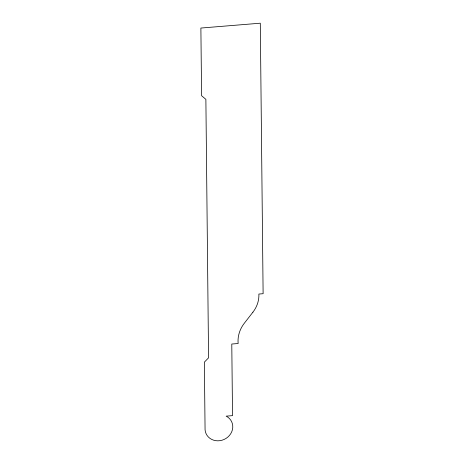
<?xml version="1.0" encoding="UTF-8"?>
<svg xmlns="http://www.w3.org/2000/svg" width="464" height="464" viewBox="0 0 464 464"><rect width="100%" height="100%" fill="white"/><g stroke="black" fill="none" stroke-linecap="round" stroke-linejoin="round"><path stroke-width="0.7" d="M252.915 312.185L244.337 323.211A30.717 27.84 -25.8 0 0 238.148 343.511L231.785 344.033L232.528 415.634L226.165 416.156A14.111 12.789 -25.8 0 1 226.154 438.335A14.111 12.789 -25.8 0 1 205.071 429.821L204.363 362.152L208.568 357.831L205.877 99.348L201.591 95.712L200.883 28.049L260.298 23.2L263.117 293.7L258.871 294.048A29.162 26.431 -25.8 0 1 252.915 312.185"/></g></svg>
